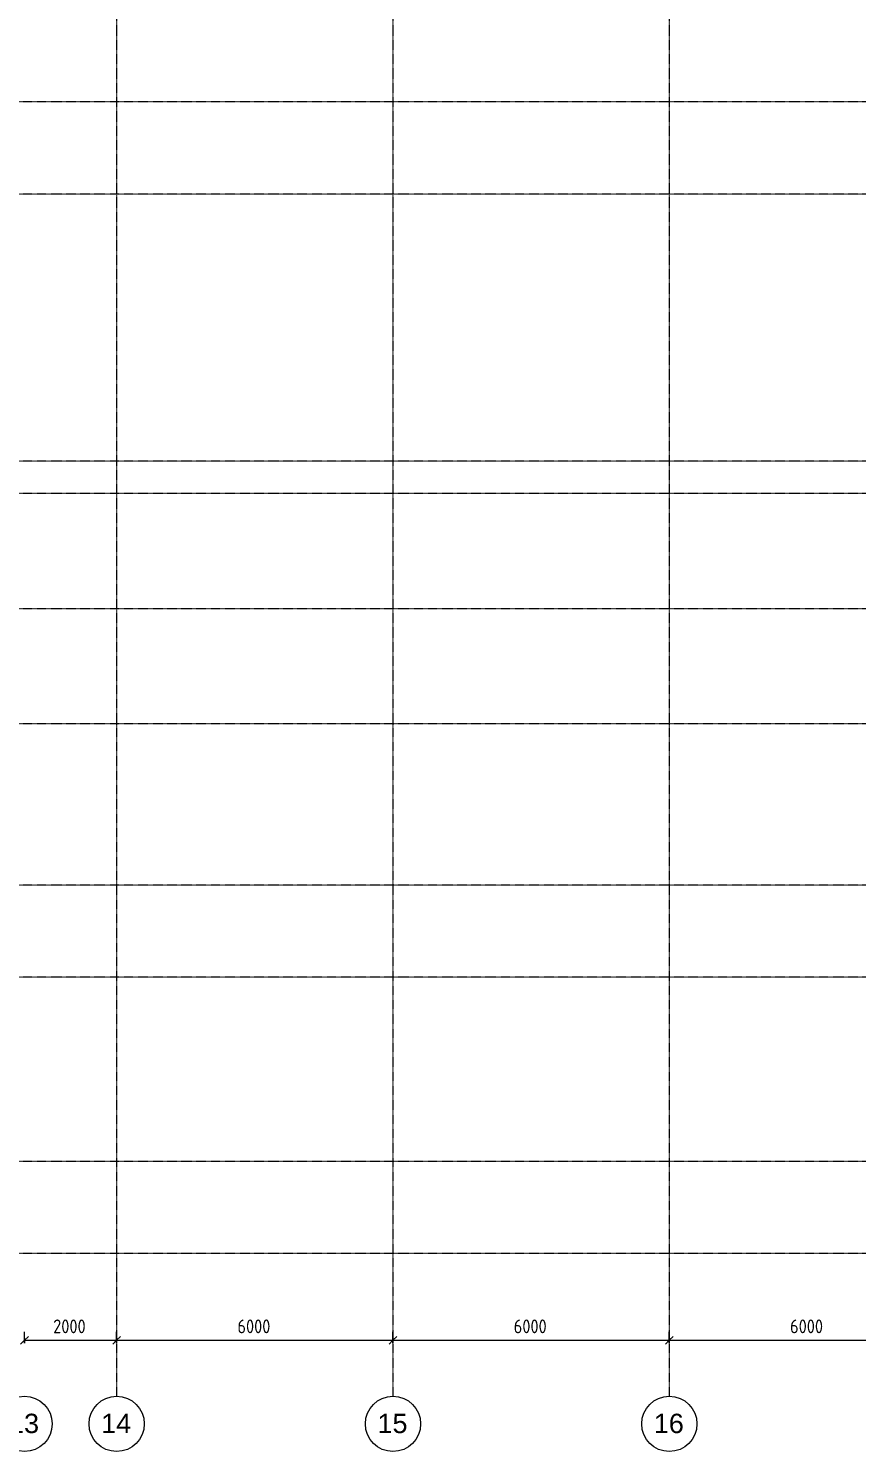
# Model space of a CAD drawing. Header units: millimetres. Extents: x -4730 to 98194, y -4296 to 93388.
# Drawn here: x 58085 to 76066, y -4296 to 26596 of the extents above; entities that cross this region are included whole.
import ezdxf

# ---------------------------------------------------------------- set-up
doc = ezdxf.new("R2010")
doc.units = ezdxf.units.MM
doc.linetypes.add('Линия сетки', pattern=[22.225, 12.7, -3.175, 3.175, -3.175])
for name, color, linetype, lineweight in [('Оси', 7, 'Continuous', 9), ('Размеры', 7, 'Continuous', 9), ('Размеры-120', 7, 'Continuous', 9)]:
    doc.layers.add(name, color=color, linetype=linetype, lineweight=lineweight)
doc.styles.add('Arial_1', font='arial.ttf', dxfattribs={"height": 420})
doc.styles.add('GOST Common_1', font='GOST_Common.ttf', dxfattribs={"width": 0.9, "height": 300})
doc.dimstyles.new('ADSK_Проверочный', dxfattribs={"dimscale": 304.8, "dimtxt": 301.714499, "dimasz": 0.556693, "dimexe": 0.590551, "dimexo": 0.590551, "dimgap": 0.19685, "dimtad": 1, "dimdec": 3, "dimrnd": 0.001, "dimdsep": 46, "dimtxsty": 'GOST Common_1', "dimblk1": 'OBLIQUE', "dimblk2": 'OBLIQUE', "dimsah": 1, "dimcen": 0.09, "dimazin": 0, "dimtfac": 1, "dimtdec": 4, "dimtix": 1, "dimtmove": 0, "dimatfit": 3, "dimfxl": 1, "dimtvp": 1, "dimtolj": 1, "dimtzin": 0, "dimarcsym": 2})

# ---------------------------------------------------------------- blocks, each defined once
blk = doc.blocks.new('Ось сетки - Заголовок сетки - Окружность 5 мм-1145995-4-й этаж')
at = {"layer": 'Оси'}
blk.add_circle((0, 0), 5, dxfattribs=at)
blk = doc.blocks.new('DIMBLOCK14-4-й этаж')
at = {"layer": 'Размеры-120'}
for p, q in [((58000, -1941), (58000, -1701)), ((58000, -1881), (58085, -1797)), ((60000, -1941), (60000, -1701)), ((60000, -1881), (60085, -1797)), ((58000, -1881), (57915, -1966)), ((58000, -1881), (60000, -1881)), ((58000, -1881), (58000, -1941)), ((60000, -1881), (59915, -1966)), ((60000, -1881), (60000, -1941))]:
    blk.add_line(p, q, dxfattribs=at)
at = {"layer": 'Размеры-120', "color": 0, "insert": (58622, -1429), "char_height": 300, "width": 908.21, "attachment_point": 1, "line_spacing_factor": 1.022761, "style": 'GOST Common_1'}
blk.add_mtext('2000', dxfattribs=at)
blk = doc.blocks.new('_Oblique')
at = {"color": 0, "linetype": 'ByBlock', "lineweight": -2}
blk.add_line((-0.5, -0.5), (0.5, 0.5), dxfattribs=at)
blk = doc.blocks.new('DIMBLOCK15-4-й этаж')
at = {"layer": 'Размеры-120'}
for p, q in [((60000, -1941), (60000, -1701)), ((60000, -1881), (60085, -1797)), ((66000, -1941), (66000, -1701)), ((66000, -1881), (66085, -1797)), ((60000, -1881), (59915, -1966)), ((60000, -1881), (66000, -1881)), ((60000, -1881), (60000, -1941)), ((66000, -1881), (65915, -1966)), ((66000, -1881), (66000, -1941))]:
    blk.add_line(p, q, dxfattribs=at)
at = {"layer": 'Размеры-120', "color": 0, "insert": (62622, -1429), "char_height": 300, "width": 908.21, "attachment_point": 1, "line_spacing_factor": 1.022761, "style": 'GOST Common_1'}
blk.add_mtext('6000', dxfattribs=at)
blk = doc.blocks.new('DIMBLOCK16-4-й этаж')
at = {"layer": 'Размеры-120'}
for p, q in [((66000, -1941), (66000, -1701)), ((66000, -1881), (66085, -1797)), ((72000, -1941), (72000, -1701)), ((72000, -1881), (72085, -1797)), ((66000, -1881), (65915, -1966)), ((66000, -1881), (72000, -1881)), ((66000, -1881), (66000, -1941)), ((72000, -1881), (71915, -1966)), ((72000, -1881), (72000, -1941))]:
    blk.add_line(p, q, dxfattribs=at)
at = {"layer": 'Размеры-120', "color": 0, "insert": (68622, -1429), "char_height": 300, "width": 908.21, "attachment_point": 1, "line_spacing_factor": 1.022761, "style": 'GOST Common_1'}
blk.add_mtext('6000', dxfattribs=at)
blk = doc.blocks.new('DIMBLOCK17-4-й этаж')
at = {"layer": 'Размеры-120'}
for p, q in [((72000, -1941), (72000, -1701)), ((72000, -1881), (72085, -1797)), ((78000, -1941), (78000, -1701)), ((78000, -1881), (78085, -1797)), ((72000, -1881), (71915, -1966)), ((72000, -1881), (78000, -1881)), ((72000, -1881), (72000, -1941)), ((78000, -1881), (77915, -1966)), ((78000, -1881), (78000, -1941))]:
    blk.add_line(p, q, dxfattribs=at)
at = {"layer": 'Размеры-120', "color": 0, "insert": (74622, -1429), "char_height": 300, "width": 908.21, "attachment_point": 1, "line_spacing_factor": 1.022761, "style": 'GOST Common_1'}
blk.add_mtext('6000', dxfattribs=at)

msp = doc.modelspace()

# ---------------------------------------------------------------- linework, layer by layer
at = {"layer": 'Оси', "linetype": 'Линия сетки'}
for p, q in [((60000, 93388.3703), (60000, -3096.3487)), ((66000, 93388.3703), (66000, -3096.3487)), ((72000, 93388.3703), (72000, -3096.3487)), ((98194.2682, 25000), (-3530.0173, 25000)), ((98194.2682, 23000), (-3530.0173, 23000)), ((98194.2682, 17200), (-3530.0173, 17200)), ((98194.2682, 16500), (-3530.0173, 16500)), ((98194.2682, 14000), (-3530.0173, 14000)), ((98194.2682, 11500), (-3530.0173, 11500)), ((98194.2682, 8000), (-3530.0173, 8000)), ((98194.2682, 6000), (-3530.0173, 6000)), ((98194.2682, 2000), (-3530.0173, 2000)), ((98194.2682, 0), (-3530.0173, 0))]:
    msp.add_line(p, q, dxfattribs=at)

# ---------------------------------------------------------------- block references
at = {"layer": 'Оси', "xscale": 120, "yscale": 120, "zscale": 120, "rotation": 180}
for p in [(58000, -3696.3487), (60000, -3696.3487), (66000, -3696.3487), (72000, -3696.3487)]:
    msp.add_blockref('Ось сетки - Заголовок сетки - Окружность 5 мм-1145995-4-й этаж', p, dxfattribs=at)

# ---------------------------------------------------------------- texts
at = {"layer": 'Оси', "char_height": 420, "width": 808.101, "attachment_point": 1, "style": 'Arial_1'}
for s, insert in [('13', (57662.9465, -3475.6658)), ('14', (59662.9465, -3475.6658)), ('15', (65662.9465, -3475.6658)), ('16', (71662.9465, -3475.6658))]:
    msp.add_mtext(s, dxfattribs=dict(at, insert=insert))

# ---------------------------------------------------------------- dimensions: what is measured, and where the dimension line sits
at = {"layer": 'Размеры'}
for base, p1, p2, override, picture, middle in [((60000, -1881.3531), (58000, -1761.3712), (60000, -1761.3712), {"dimpost": '<>', "dimfxl": 2000}, 'DIMBLOCK14-4-й этаж', (59000, -1671.3531)), ((66000, -1881.3531), (60000, -1761.3712), (66000, -1761.3712), {"dimpost": '<>', "dimfxl": 6000}, 'DIMBLOCK15-4-й этаж', (63000, -1671.3531)), ((72000, -1881.3531), (66000, -1761.3712), (72000, -1761.3712), {"dimpost": '<>', "dimfxl": 6000}, 'DIMBLOCK16-4-й этаж', (69000, -1671.3531)), ((78000, -1881.3531), (72000, -1761.3712), (78000, -1761.3712), {"dimpost": '<>', "dimfxl": 6000}, 'DIMBLOCK17-4-й этаж', (75000, -1671.3531))]:
    dim = msp.add_linear_dim(base=base, p1=p1, p2=p2, dimstyle='ADSK_Проверочный', override=override, dxfattribs=at)
    dim.commit()
    dim.dimension.update_dxf_attribs({"geometry": picture, "text_midpoint": middle})

doc.saveas('drawing.dxf')
